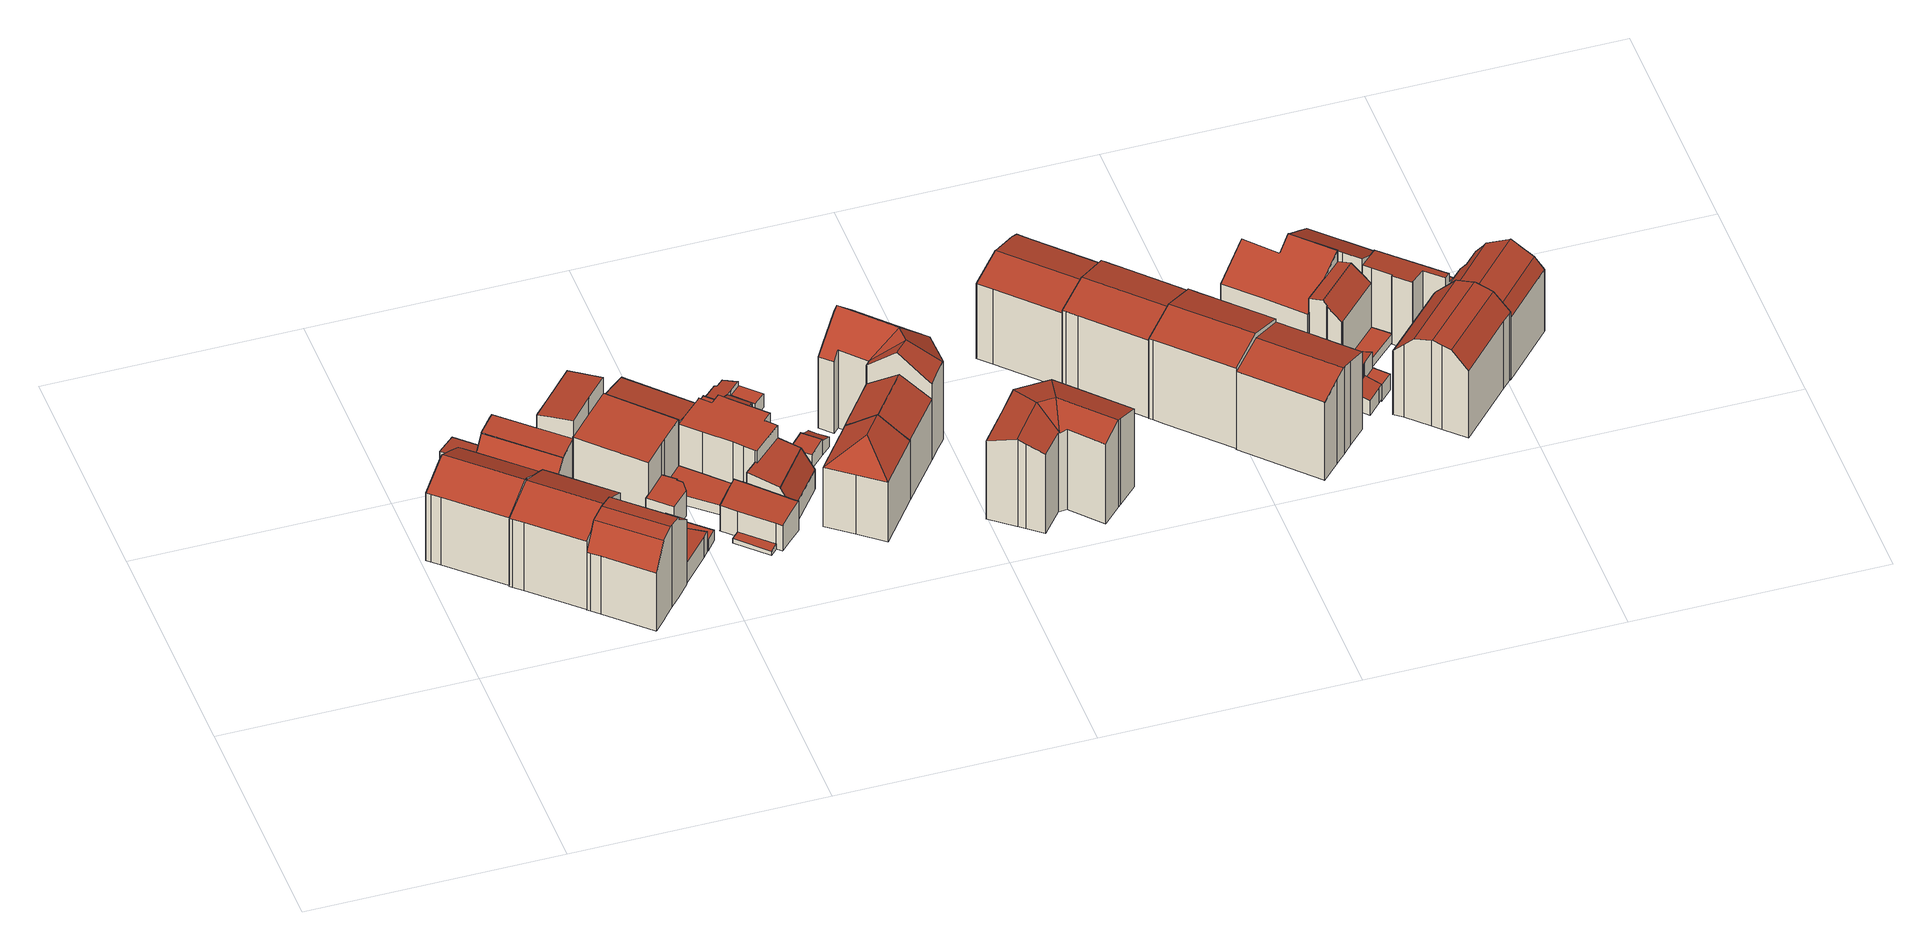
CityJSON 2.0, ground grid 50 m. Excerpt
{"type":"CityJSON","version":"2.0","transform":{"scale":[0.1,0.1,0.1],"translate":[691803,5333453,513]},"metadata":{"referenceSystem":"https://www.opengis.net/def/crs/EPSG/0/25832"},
"CityObjects":{
"building1":{"type":"Building","attributes":{"Gemeindeschluessel":"09162000","HoeheDach":"534.826","HoeheGrund":"515.020","Methode":"1000","NiedrigsteTraufeDesGebaeudes":"531.049","Geometrietyp2DReferenz":"3000","function":"31001_9998","roofType":"3100","measuredHeight":19.81,"storeysAboveGround":4},"geometry":[{"type":"MultiSurface","lod":"2","boundaries":[[[0,1,2,3,4,5,6,7,8,9]],[[10,11,12,13]],[[14,5,4,15]],[[16,9,8,17,18,19]],[[20,21,22,23]],[[17,8,7,24]],[[25,26,27,28,20,23,10,13,19,18,17,24,29,14,15,30]],[[29,6,5,14]],[[30,3,2,25]],[[20,28,27,26,1,0,31,21]],[[13,12,16,19]],[[25,2,1,26]],[[23,22,11,10]],[[24,7,6,29]],[[15,4,3,30]],[[11,22,21,31,0,9,16,12]]],"semantics":{"surfaces":[{"type":"RoofSurface"},{"type":"WallSurface"},{"type":"GroundSurface"}],"values":[0,1,1,1,1,1,2,1,1,1,1,1,1,1,1,0]}}]},
"building2":{"type":"Building","attributes":{"Gemeindeschluessel":"09162000","HoeheDach":"534.310","HoeheGrund":"514.770","Methode":"1000","NiedrigsteTraufeDesGebaeudes":"530.982","Geometrietyp2DReferenz":"3000","function":"31001_9998","roofType":"3100","measuredHeight":19.54,"storeysAboveGround":4},"geometry":[{"type":"MultiSurface","lod":"2","boundaries":[[[32,33,34,35]],[[36,37,38,39]],[[40,41,42,43]],[[44,45,46,47]],[[47,46,37,36]],[[43,42,48,49]],[[50,51,41,40]],[[52,53,45,44]],[[49,48,54,55]],[[35,34,53,52]],[[56,57,51,50]],[[58,59,60,38,37,46,45,53,34,33,54]],[[56,61,62,63,39,38,60,59,58,57]],[[54,33,32,55]],[[42,41,51,57,58,54,48]],[[63,62,61,56,50,40,43,49,55,32,35,52,44,47,36,39]]],"semantics":{"surfaces":[{"type":"WallSurface"},{"type":"RoofSurface"},{"type":"GroundSurface"}],"values":[0,0,0,0,0,0,0,0,0,0,0,1,0,0,1,2]}}]},
"building3":{"type":"Building","attributes":{"Gemeindeschluessel":"09162000","HoeheDach":"520.885","HoeheGrund":"515.140","Methode":"1000","NiedrigsteTraufeDesGebaeudes":"519.976","Geometrietyp2DReferenz":"3000","function":"31001_2000","roofType":"1000","measuredHeight":5.75},"geometry":[{"type":"MultiSurface","lod":"2","boundaries":[[[64,65,66,67]],[[68,66,65,69]],[[70,64,67,71]],[[70,69,65,64]],[[67,66,68,71]],[[71,68,69,70]]],"semantics":{"surfaces":[{"type":"WallSurface"},{"type":"RoofSurface"},{"type":"GroundSurface"}],"values":[0,1,2,0,0,0]}}]},
"building4":{"type":"Building","attributes":{"Gemeindeschluessel":"09162000","HoeheDach":"527.532","HoeheGrund":"514.810","Methode":"2000","NiedrigsteTraufeDesGebaeudes":"522.488","Geometrietyp2DReferenz":"3000","function":"31001_9998","roofType":"2100","measuredHeight":12.72,"storeysAboveGround":2},"geometry":[{"type":"MultiSurface","lod":"2","boundaries":[[[72,73,74,75,76,77,78]],[[79,80,81,82]],[[83,84,79,82,78,77,76,85,86,87]],[[80,88,73,72,81]],[[87,89,90,83]],[[76,75,91,85]],[[82,81,72,78]],[[85,91,92,86]],[[93,90,89,92,91,75,74]],[[88,93,74,73]],[[86,92,89,87]],[[88,80,79,84,83,90,93]]],"semantics":{"surfaces":[{"type":"WallSurface"},{"type":"GroundSurface"},{"type":"RoofSurface"}],"values":[0,0,1,2,0,0,0,0,2,0,0,0]}}]},
"building5":{"type":"Building","attributes":{"Gemeindeschluessel":"09162000","HoeheDach":"534.303","HoeheGrund":"514.710","Methode":"2000","NiedrigsteTraufeDesGebaeudes":"528.528","Geometrietyp2DReferenz":"3000","function":"31001_9998","roofType":"3100","measuredHeight":19.59,"storeysAboveGround":4},"geometry":[{"type":"MultiSurface","lod":"2","boundaries":[[[94,95,96,97,98,99,100,101]],[[102,95,94,103]],[[97,104,105,106,107,108,109,110,111,98]],[[110,109,112,113,59,114,115]],[[116,117,118,119,120,121,122,123,124]],[[125,121,120,126]],[[114,59,113,124,123,127,128,129,130]],[[108,131,132,117,116,112,109]],[[133,122,121,125]],[[124,113,112,116]],[[99,98,111,110,115,100]],[[134,119,118,135]],[[136,104,97,96,95,102]],[[135,118,117,132]],[[101,100,115,114,130,137,138,139]],[[103,94,101,139]],[[127,123,122,133]],[[126,120,119,134]],[[131,108,107,106,105,104,136,102,103,139,138,137,130,129,128,127,133,125,126,134,135,132]],[[99,98,99,100]]],"semantics":{"surfaces":[{"type":"RoofSurface"},{"type":"WallSurface"},{"type":"GroundSurface"}],"values":[0,1,1,0,0,1,1,1,1,1,0,1,1,1,1,1,1,1,2,1]}}]},
"building6":{"type":"Building","attributes":{"Gemeindeschluessel":"09162000","HoeheDach":"519.583","HoeheGrund":"515.430","Methode":"1000","NiedrigsteTraufeDesGebaeudes":"518.966","Geometrietyp2DReferenz":"3000","function":"31001_2000","roofType":"1000","measuredHeight":4.15},"geometry":[{"type":"MultiSurface","lod":"2","boundaries":[[[140,141,142,143]],[[144,145,141,140]],[[146,143,142,147]],[[145,147,142,141]],[[146,144,140,143]],[[146,147,145,144]]],"semantics":{"surfaces":[{"type":"WallSurface"},{"type":"RoofSurface"},{"type":"GroundSurface"}],"values":[0,1,2,0,0,0]}}]},
"building7":{"type":"Building","attributes":{"Gemeindeschluessel":"09162000","HoeheDach":"517.250","HoeheGrund":"514.878","Methode":"2000","NiedrigsteTraufeDesGebaeudes":"516.789","Geometrietyp2DReferenz":"3000","function":"31001_2000","roofType":"1000","measuredHeight":2.37},"geometry":[{"type":"MultiSurface","lod":"2","boundaries":[[[148,149,150,151]],[[152,150,149,153]],[[154,152,153,155]],[[154,151,150,152]],[[153,149,148,155]],[[155,148,151,154]]],"semantics":{"surfaces":[{"type":"RoofSurface"},{"type":"WallSurface"},{"type":"GroundSurface"}],"values":[0,1,2,1,1,1]}}]},
"building8":{"type":"Building","attributes":{"Gemeindeschluessel":"09162000","HoeheDach":"516.770","HoeheGrund":"514.797","Methode":"2000","NiedrigsteTraufeDesGebaeudes":"516.770","Geometrietyp2DReferenz":"3000","function":"31001_2000","roofType":"1000","measuredHeight":1.97},"geometry":[{"type":"MultiSurface","lod":"2","boundaries":[[[156,157,158,159]],[[160,158,157,161]],[[162,156,159,163]],[[163,159,158,160]],[[163,160,161,162]],[[161,157,156,162]]],"semantics":{"surfaces":[{"type":"RoofSurface"},{"type":"WallSurface"},{"type":"GroundSurface"}],"values":[0,1,1,1,2,1]}}]},
"building9":{"type":"Building","attributes":{"Gemeindeschluessel":"09162000","HoeheDach":"531.858","HoeheGrund":"514.890","Methode":"1000","NiedrigsteTraufeDesGebaeudes":"530.562","Geometrietyp2DReferenz":"3000","function":"31001_9998","roofType":"2100","measuredHeight":16.97,"storeysAboveGround":4},"geometry":[{"type":"MultiSurface","lod":"2","boundaries":[[[164,165,166,167]],[[167,166,168,169]],[[170,169,168,171,172,173]],[[167,169,170,173,174,175,176,164]],[[176,177,165,164]],[[175,178,177,176]],[[172,179,178,175,174,173]],[[171,168,166,165,177,178,179,172]]],"semantics":{"surfaces":[{"type":"WallSurface"},{"type":"GroundSurface"},{"type":"RoofSurface"}],"values":[0,0,0,1,0,0,0,2]}}]},
"building10":{"type":"Building","attributes":{"Gemeindeschluessel":"09162000","HoeheDach":"519.729","HoeheGrund":"514.860","Methode":"1000","NiedrigsteTraufeDesGebaeudes":"518.728","Geometrietyp2DReferenz":"3000","function":"31001_9998","roofType":"1000","measuredHeight":4.87,"storeysAboveGround":1},"geometry":[{"type":"MultiSurface","lod":"2","boundaries":[[[180,181,182,183]],[[184,185,186,187]],[[188,189,190,180,183,186,185,191]],[[189,188,192,193]],[[189,193,194,190]],[[182,187,186,183]],[[195,191,185,184]],[[181,194,193,192,195,184,187,182]],[[188,191,195,192]],[[180,190,194,181]]],"semantics":{"surfaces":[{"type":"WallSurface"},{"type":"GroundSurface"},{"type":"RoofSurface"}],"values":[0,0,1,0,0,0,0,2,0,0]}}]},
"building11":{"type":"Building","attributes":{"Gemeindeschluessel":"09162000","HoeheDach":"528.159","HoeheGrund":"514.750","Methode":"1000","NiedrigsteTraufeDesGebaeudes":"528.159","Geometrietyp2DReferenz":"3000","function":"31001_9998","roofType":"1000","measuredHeight":13.41},"geometry":[{"type":"MultiSurface","lod":"2","boundaries":[[[83,196,197,87]],[[198,199,200,201]],[[201,200,202,203]],[[87,197,204,205]],[[206,207,208,209]],[[202,200,199,208,207,204,197,196]],[[205,204,207,206]],[[209,208,199,198]],[[83,87,205,206,209,198,201,203]],[[203,202,196,83]]],"semantics":{"surfaces":[{"type":"WallSurface"},{"type":"RoofSurface"},{"type":"GroundSurface"}],"values":[0,0,0,0,0,1,0,0,2,0]}}]},
"building12":{"type":"Building","attributes":{"Gemeindeschluessel":"09162000","HoeheDach":"520.823","HoeheGrund":"514.823","Methode":"3210","NiedrigsteTraufeDesGebaeudes":"520.823","Geometrietyp2DReferenz":"3000","function":"31001_2000","roofType":"9999","measuredHeight":6},"geometry":[{"type":"MultiSurface","lod":"2","boundaries":[[[210,211,203,212]],[[211,213,201,203]],[[214,215,216,217]],[[218,210,212,219]],[[213,220,221,201]],[[220,214,217,221]],[[215,222,223,216]],[[222,218,219,223]],[[216,223,219,212,203,201,221,217]],[[214,220,213,211,210,218,222,215]]],"semantics":{"surfaces":[{"type":"WallSurface"},{"type":"GroundSurface"},{"type":"RoofSurface"}],"values":[0,0,0,0,0,0,0,0,1,2]}}]},
"building13":{"type":"Building","attributes":{"Gemeindeschluessel":"09162000","HoeheDach":"517.365","HoeheGrund":"514.852","Methode":"2000","NiedrigsteTraufeDesGebaeudes":"517.365","Geometrietyp2DReferenz":"3000","function":"31001_2000","roofType":"1000","measuredHeight":2.51},"geometry":[{"type":"MultiSurface","lod":"2","boundaries":[[[185,224,225,226]],[[191,227,224,185]],[[228,229,227,191]],[[226,225,230,231]],[[231,230,229,228]],[[229,230,225,224,227]],[[231,228,191,185,226]]],"semantics":{"surfaces":[{"type":"WallSurface"},{"type":"RoofSurface"},{"type":"GroundSurface"}],"values":[0,0,0,0,0,1,2]}}]},
"building14":{"type":"Building","attributes":{"Gemeindeschluessel":"09162000","HoeheDach":"527.464","HoeheGrund":"515.210","Methode":"2000","NiedrigsteTraufeDesGebaeudes":"526.119","Geometrietyp2DReferenz":"3000","function":"31001_9998","roofType":"2100","measuredHeight":12.25,"storeysAboveGround":3},"geometry":[{"type":"MultiSurface","lod":"2","boundaries":[[[232,233,234,235,236,237]],[[238,239,240,241,235,234]],[[240,239,242,243]],[[243,237,236,235,241,240]],[[242,239,238,234,233,232]],[[243,242,232,237]]],"semantics":{"surfaces":[{"type":"WallSurface"},{"type":"GroundSurface"},{"type":"RoofSurface"}],"values":[0,0,0,1,2,0]}}]},
"building15":{"type":"Building","attributes":{"Gemeindeschluessel":"09162000","HoeheDach":"517.295","HoeheGrund":"515.040","Methode":"1000","NiedrigsteTraufeDesGebaeudes":"517.295","Geometrietyp2DReferenz":"3000","function":"31001_2000","roofType":"1000","measuredHeight":2.25},"geometry":[{"type":"MultiSurface","lod":"2","boundaries":[[[244,245,246,247]],[[248,249,250,251,252,253]],[[248,253,254,255]],[[247,246,256,257]],[[258,255,254,259,260,261]],[[262,251,250,263,257,256]],[[264,265,266,267,268,269]],[[260,259,254,253,252,251,262,256,246,245,266,265,264]],[[261,260,264,269]],[[249,248,255,258,261,269,268,267,244,247,257,263,250]],[[267,266,245,244]]],"semantics":{"surfaces":[{"type":"WallSurface"},{"type":"RoofSurface"},{"type":"GroundSurface"}],"values":[0,0,0,0,0,0,0,1,0,2,0]}}]},
"building16":{"type":"Building","attributes":{"Gemeindeschluessel":"09162000","HoeheDach":"516.152","HoeheGrund":"514.915","Methode":"2000","NiedrigsteTraufeDesGebaeudes":"515.875","Geometrietyp2DReferenz":"3000","function":"51009_1610","roofType":"1000","measuredHeight":1.24},"geometry":[{"type":"MultiSurface","lod":"2","boundaries":[[[270,271,272,273]],[[274,270,273,275]],[[275,273,272,276]],[[275,276,277,274]],[[276,272,271,277]],[[277,271,270,274]]],"semantics":{"surfaces":[{"type":"RoofSurface"},{"type":"WallSurface"},{"type":"GroundSurface"}],"values":[0,1,1,2,1,1]}}]},
"building17":{"type":"Building","attributes":{"Gemeindeschluessel":"09162000","HoeheDach":"521.992","HoeheGrund":"515.000","Methode":"2000","NiedrigsteTraufeDesGebaeudes":"521.007","Geometrietyp2DReferenz":"3000","function":"31001_2000","roofType":"1000","measuredHeight":6.99},"geometry":[{"type":"MultiSurface","lod":"2","boundaries":[[[278,279,280,281]],[[282,283,284,285,286,287]],[[288,278,281,289,290,291,255,248,292,286,285,284]],[[248,293,294,292]],[[295,296,297,255,291,290]],[[281,280,298,289]],[[278,288,284,283,299,279]],[[292,294,287,286]],[[289,298,295,290]],[[298,280,279,299,283,282,287,294,293,297,296,295]],[[255,297,293,248]]],"semantics":{"surfaces":[{"type":"WallSurface"},{"type":"GroundSurface"},{"type":"RoofSurface"}],"values":[0,0,1,0,0,0,0,0,0,2,0]}}]},
"building18":{"type":"Building","attributes":{"Gemeindeschluessel":"09162000","HoeheDach":"527.235","HoeheGrund":"515.220","Methode":"1000","NiedrigsteTraufeDesGebaeudes":"527.235","Geometrietyp2DReferenz":"3000","function":"31001_9998","roofType":"1000","measuredHeight":12.02,"storeysAboveGround":3},"geometry":[{"type":"MultiSurface","lod":"2","boundaries":[[[300,301,302,303]],[[243,240,304,305,300,303,306,307,308,309,310,311,312,313,314]],[[306,315,316,307]],[[307,316,317,308]],[[310,318,319,311]],[[312,320,321,313]],[[322,321,320,319,318,323,317,316,315,302,301,324,325,326,327]],[[243,327,326,240]],[[240,326,325,304]],[[308,317,323,309]],[[313,321,322,314]],[[305,324,301,300]],[[304,325,324,305]],[[311,319,320,312]],[[309,323,318,310]],[[314,322,327,243]],[[303,302,315,306]]],"semantics":{"surfaces":[{"type":"WallSurface"},{"type":"GroundSurface"},{"type":"RoofSurface"}],"values":[0,1,0,0,0,0,2,0,0,0,0,0,0,0,0,0,0]}}]},
"building19":{"type":"Building","attributes":{"Gemeindeschluessel":"09162000","HoeheDach":"526.365","HoeheGrund":"515.200","Methode":"3100","NiedrigsteTraufeDesGebaeudes":"526.365","Geometrietyp2DReferenz":"3000","function":"31001_2000","roofType":"1000","measuredHeight":11.16},"geometry":[{"type":"MultiSurface","lod":"2","boundaries":[[[328,329,305,300]],[[330,328,300,331]],[[331,300,305,332,333]],[[334,330,331,333]],[[334,335,329,328,330]],[[335,334,333,332]],[[329,335,332,305]]],"semantics":{"surfaces":[{"type":"WallSurface"},{"type":"GroundSurface"},{"type":"RoofSurface"}],"values":[0,0,1,0,2,0,0]}}]},
"building20":{"type":"Building","attributes":{"Gemeindeschluessel":"09162000","HoeheDach":"524.560","HoeheGrund":"515.020","Methode":"2000","NiedrigsteTraufeDesGebaeudes":"519.732","Geometrietyp2DReferenz":"3000","function":"31001_9998","roofType":"1000","measuredHeight":9.54,"storeysAboveGround":1},"geometry":[{"type":"MultiSurface","lod":"2","boundaries":[[[336,337,338,339,340,341]],[[338,337,342,343]],[[344,345,346,347]],[[345,344,348,349,350,343,342]],[[286,351,352,292,340,339,338,343,350,349]],[[352,351,286,353,347,346,354,355,292]],[[353,348,344,347]],[[292,355,341,340]],[[354,346,345,342,337,336,341,355]],[[349,348,353,286]]],"semantics":{"surfaces":[{"type":"WallSurface"},{"type":"GroundSurface"},{"type":"RoofSurface"}],"values":[0,0,0,0,1,0,2,0,2,0]}}]},
"building21":{"type":"Building","attributes":{"Gemeindeschluessel":"09162000","HoeheDach":"519.269","HoeheGrund":"515.270","Methode":"1000","NiedrigsteTraufeDesGebaeudes":"517.752","Geometrietyp2DReferenz":"3000","function":"31001_2000","roofType":"2100","measuredHeight":4},"geometry":[{"type":"MultiSurface","lod":"2","boundaries":[[[356,357,358,359]],[[360,361,362,363]],[[364,365,366,367]],[[368,369,365,364,370,356,359,371,372,373,374,362,361]],[[375,376,373,372]],[[364,367,377,370]],[[358,378,371,359]],[[368,361,360,379]],[[369,368,379,380]],[[381,374,373,376]],[[381,363,362,374]],[[377,357,356,370]],[[375,372,371,378]],[[365,369,380,366]],[[367,366,380,379,360,363,381,376,375,378,358,357,377]]],"semantics":{"surfaces":[{"type":"WallSurface"},{"type":"GroundSurface"},{"type":"RoofSurface"}],"values":[0,0,0,1,0,0,0,0,0,0,0,0,0,0,2]}}]},
"building22":{"type":"Building","attributes":{"Gemeindeschluessel":"09162000","HoeheDach":"521.150","HoeheGrund":"515.140","Methode":"2000","NiedrigsteTraufeDesGebaeudes":"518.380","Geometrietyp2DReferenz":"3000","function":"31001_2000","roofType":"3100","measuredHeight":6.01},"geometry":[{"type":"MultiSurface","lod":"2","boundaries":[[[382,383,384,385,386]],[[387,388,389,390]],[[388,391,392,393,394,395,396,397,398,389]],[[399,400,401,402]],[[403,393,392,404]],[[405,384,383,406,407,402,401]],[[408,409,410,403,404,411,387,390,412,413,414,399,402,407,406]],[[386,385,384,405,396,395]],[[409,408,382,386,395,394,410]],[[396,405,401,400,415,397]],[[387,411,404,392,391,388]],[[410,394,393,403]],[[414,415,400,399]],[[406,383,382,408]],[[389,398,397,415,414,413,412,390]]],"semantics":{"surfaces":[{"type":"RoofSurface"},{"type":"WallSurface"},{"type":"GroundSurface"}],"values":[0,1,0,1,1,1,2,1,1,0,1,1,1,1,1]}}]},
"building23":{"type":"Building","attributes":{"Gemeindeschluessel":"09162000","HoeheDach":"518.450","HoeheGrund":"515.247","Methode":"2000","NiedrigsteTraufeDesGebaeudes":"518.450","Geometrietyp2DReferenz":"3000","function":"31001_2000","roofType":"1000","measuredHeight":3.2},"geometry":[{"type":"MultiSurface","lod":"2","boundaries":[[[416,417,418,419]],[[418,420,421,419]],[[417,422,420,418]],[[416,423,422,417]],[[422,423,421,420]],[[416,419,421,423]]],"semantics":{"surfaces":[{"type":"WallSurface"},{"type":"RoofSurface"},{"type":"GroundSurface"}],"values":[0,0,1,0,0,2]}}]},
"building24":{"type":"Building","attributes":{"Gemeindeschluessel":"09162000","HoeheDach":"518.873","HoeheGrund":"515.010","Methode":"1000","NiedrigsteTraufeDesGebaeudes":"518.186","Geometrietyp2DReferenz":"3000","function":"31001_2000","roofType":"1000","measuredHeight":3.86},"geometry":[{"type":"MultiSurface","lod":"2","boundaries":[[[424,425,426,427,428,429]],[[430,431,432,433]],[[425,424,429,434,430,433]],[[428,435,431,430,434,429]],[[427,426,432,431,435,428]],[[433,432,426,425]]],"semantics":{"surfaces":[{"type":"WallSurface"},{"type":"GroundSurface"},{"type":"RoofSurface"}],"values":[0,0,1,0,2,0]}}]},
"building25":{"type":"Building","attributes":{"Gemeindeschluessel":"09162000","HoeheDach":"533.474","HoeheGrund":"514.880","Methode":"1000","NiedrigsteTraufeDesGebaeudes":"529.001","Geometrietyp2DReferenz":"3000","function":"31001_9998","roofType":"3200","measuredHeight":18.59,"storeysAboveGround":4},"geometry":[{"type":"MultiSurface","lod":"2","boundaries":[[[436,437,438,439,440,441]],[[442,437,436,443]],[[438,437,442,444]],[[443,436,441,445]],[[446,447,445,448]],[[444,442,447,446]],[[444,446,448,440,439,438]],[[448,445,441,440]],[[447,442,443,445]]],"semantics":{"surfaces":[{"type":"WallSurface"},{"type":"RoofSurface"},{"type":"GroundSurface"}],"values":[0,1,0,1,0,0,2,0,1]}}]},
"building26":{"type":"Building","attributes":{"Gemeindeschluessel":"09162000","HoeheDach":"518.486","HoeheGrund":"514.980","Methode":"1000","NiedrigsteTraufeDesGebaeudes":"517.204","Geometrietyp2DReferenz":"3000","function":"31001_2000","roofType":"2100","measuredHeight":3.51},"geometry":[{"type":"MultiSurface","lod":"2","boundaries":[[[449,450,451,433]],[[433,451,452,430]],[[451,450,453,454,455,452]],[[453,450,449,456,457,454]],[[452,455,454,457,458,430]],[[433,430,458,457,456,449]]],"semantics":{"surfaces":[{"type":"WallSurface"},{"type":"RoofSurface"},{"type":"GroundSurface"}],"values":[0,0,1,0,0,2]}}]},
"building27":{"type":"Building","attributes":{"Gemeindeschluessel":"09162000","HoeheDach":"533.322","HoeheGrund":"514.940","Methode":"1000","NiedrigsteTraufeDesGebaeudes":"529.154","Geometrietyp2DReferenz":"3000","function":"31001_1000","roofType":"3100","measuredHeight":18.38,"storeysAboveGround":4},"geometry":[{"type":"MultiSurface","lod":"2","boundaries":[[[459,460,461,462]],[[463,464,461,460,465]],[[466,467,464,463]],[[464,467,468,469,462,461]],[[439,438,466,463,465,440]],[[438,439,440,459,462,469,468]],[[440,465,460,459]],[[468,467,466,438]]],"semantics":{"surfaces":[{"type":"WallSurface"},{"type":"RoofSurface"},{"type":"GroundSurface"}],"values":[0,1,1,0,0,2,0,0]}}]},
"building28":{"type":"Building","attributes":{"Gemeindeschluessel":"09162000","HoeheDach":"538.468","HoeheGrund":"514.750","Methode":"2000","NiedrigsteTraufeDesGebaeudes":"531.745","Geometrietyp2DReferenz":"3000","function":"31001_9998","roofType":"3100","measuredHeight":23.72,"storeysAboveGround":5},"geometry":[{"type":"MultiSurface","lod":"2","boundaries":[[[470,471,472,473,474,475,476,477]],[[478,479,480,481,482,483]],[[484,485,486,487]],[[488,489,490,491]],[[488,492,493,494,495,489]],[[490,496,485,484,497,491]],[[498,499,500,501,502,474,473,472]],[[486,503,504,505,506,487]],[[507,508,509,510,505,504]],[[489,495,494,511,512,513,514,503,486,485,496,490]],[[515,516,481,480,512,511,494,493]],[[474,502,508,513,475]],[[501,500,499,498,517,518,519,483,482,481,516,515,493,492,488,491,497,484,487,506,505,510,509]],[[480,475,513,512]],[[514,513,508,507,504,503]],[[477,476,475,480,479,478]],[[519,518,517,498,472,471,470,477,478,483]],[[509,508,502,501]]],"semantics":{"surfaces":[{"type":"RoofSurface"},{"type":"WallSurface"},{"type":"GroundSurface"}],"values":[0,1,1,1,1,1,1,1,1,0,1,0,2,0,0,0,1,1]}}]},
"building29":{"type":"Building","attributes":{"Gemeindeschluessel":"09162000","HoeheDach":"535.344","HoeheGrund":"514.540","Methode":"1000","NiedrigsteTraufeDesGebaeudes":"533.145","Geometrietyp2DReferenz":"3000","function":"31001_1000","roofType":"3100","measuredHeight":20.8,"storeysAboveGround":5},"geometry":[{"type":"MultiSurface","lod":"2","boundaries":[[[520,521,522,523,524,525]],[[526,527,528,529]],[[529,528,530,531]],[[526,532,533,534,535,527]],[[522,536,537,538,539,540,541,542,523]],[[543,535,534,544,545,546,547]],[[548,538,537,549]],[[541,547,546,550]],[[551,536,522,521]],[[552,530,528,527,535,543,547,540]],[[549,537,536,551]],[[524,553,550,554,555,525]],[[540,547,541]],[[523,542,541,550,553,524]],[[556,544,534,533]],[[545,544,556,557,558,546]],[[554,550,546,558]],[[548,559,560,561,531,530,552,540,539,538]],[[533,532,526,529,531,561,560,559,548,549,551,521,520,525,555,554,558,557,556]]],"semantics":{"surfaces":[{"type":"WallSurface"},{"type":"RoofSurface"},{"type":"GroundSurface"}],"values":[0,0,0,0,1,1,0,1,0,1,0,0,1,1,0,0,0,0,2]}}]},
"building30":{"type":"Building","attributes":{"Gemeindeschluessel":"09162000","HoeheDach":"534.680","HoeheGrund":"514.819","Methode":"2000","NiedrigsteTraufeDesGebaeudes":"532.587","Geometrietyp2DReferenz":"3000","function":"31001_1000","roofType":"3100","measuredHeight":19.86,"storeysAboveGround":5},"geometry":[{"type":"MultiSurface","lod":"2","boundaries":[[[562,563,564,565]],[[566,567,563,562]],[[568,566,562,565,569,570,571,572,573]],[[568,574,575,567,566]],[[565,564,576,569]],[[573,577,574,568]],[[578,579,580,575,574,577]],[[572,578,577,573]],[[580,581,576,564,563,567,575]],[[571,579,578,572]],[[569,576,581,570]],[[570,581,580,579,571]]],"semantics":{"surfaces":[{"type":"WallSurface"},{"type":"GroundSurface"},{"type":"RoofSurface"}],"values":[0,0,1,0,0,0,2,0,2,0,0,0]}}]},
"building31":{"type":"Building","attributes":{"Gemeindeschluessel":"09162000","HoeheDach":"535.304","HoeheGrund":"514.800","Methode":"1000","NiedrigsteTraufeDesGebaeudes":"533.280","Geometrietyp2DReferenz":"3000","function":"31001_9998","roofType":"3100","measuredHeight":20.5,"storeysAboveGround":5},"geometry":[{"type":"MultiSurface","lod":"2","boundaries":[[[582,583,584,585]],[[586,587,584,583,588,589,590]],[[591,592,593,594,571,595,570,596,582,585,597]],[[570,589,588,596]],[[594,598,599,571]],[[592,591,597,587,586,600]],[[592,600,601,593]],[[596,588,583,582]],[[598,601,600,586,590,599]],[[599,590,589,570,595,571]],[[585,584,587,597]],[[593,601,598,594]]],"semantics":{"surfaces":[{"type":"WallSurface"},{"type":"RoofSurface"},{"type":"GroundSurface"}],"values":[0,1,2,0,0,0,0,0,1,0,0,0]}}]},
"building32":{"type":"Building","attributes":{"Gemeindeschluessel":"09162000","HoeheDach":"536.110","HoeheGrund":"514.690","Methode":"1000","NiedrigsteTraufeDesGebaeudes":"533.668","Geometrietyp2DReferenz":"3000","function":"31001_9998","roofType":"3100","measuredHeight":21.42,"storeysAboveGround":5},"geometry":[{"type":"MultiSurface","lod":"2","boundaries":[[[602,603,604,605,606,607,608,609,610,611]],[[609,612,613,610]],[[614,615,613,612,616,617]],[[605,618,619,606]],[[608,616,612,609]],[[604,603,620,621,618,605]],[[619,617,616,608,607,606]],[[603,602,611,615,614,620]],[[618,621,620,614,617,619]],[[610,613,615,611]]],"semantics":{"surfaces":[{"type":"GroundSurface"},{"type":"WallSurface"},{"type":"RoofSurface"}],"values":[0,1,2,1,1,1,1,1,2,1]}}]},
"building33":{"type":"Building","attributes":{"Gemeindeschluessel":"09162000","HoeheDach":"517.429","HoeheGrund":"514.750","Methode":"1000","NiedrigsteTraufeDesGebaeudes":"517.429","Geometrietyp2DReferenz":"3000","function":"51009_1610","roofType":"1000","measuredHeight":2.68},"geometry":[{"type":"MultiSurface","lod":"2","boundaries":[[[622,623,624,625]],[[626,622,625,627]],[[628,624,623,629]],[[625,624,628,627]],[[627,628,629,626]],[[626,629,623,622]]],"semantics":{"surfaces":[{"type":"WallSurface"},{"type":"GroundSurface"},{"type":"RoofSurface"}],"values":[0,1,2,0,0,0]}}]},
"building34":{"type":"Building","attributes":{"Gemeindeschluessel":"09162000","HoeheDach":"517.434","HoeheGrund":"514.770","Methode":"1000","NiedrigsteTraufeDesGebaeudes":"517.434","Geometrietyp2DReferenz":"3000","function":"31001_2000","roofType":"1000","measuredHeight":2.66},"geometry":[{"type":"MultiSurface","lod":"2","boundaries":[[[622,623,630,631]],[[622,631,632,633,625]],[[632,634,635,633]],[[624,635,634,630,623]],[[631,630,634,632]],[[633,635,624,625]],[[625,624,623,622]]],"semantics":{"surfaces":[{"type":"WallSurface"},{"type":"GroundSurface"},{"type":"RoofSurface"}],"values":[0,1,0,2,0,0,0]}}]},
"building35":{"type":"Building","attributes":{"Gemeindeschluessel":"09162000","HoeheDach":"535.201","HoeheGrund":"514.530","Methode":"1000","NiedrigsteTraufeDesGebaeudes":"533.001","Geometrietyp2DReferenz":"3000","function":"31001_9998","roofType":"3100","measuredHeight":20.67,"storeysAboveGround":5},"geometry":[{"type":"MultiSurface","lod":"2","boundaries":[[[636,637,638,639]],[[640,641,642,639,638,643,644,645]],[[646,647,637,636]],[[643,638,637,647,648,649,650,651,652]],[[653,652,651,654,655,656]],[[657,650,649,658]],[[659,660,645,644,643,652,653]],[[640,645,660,661]],[[658,649,648,662]],[[654,651,650,657]],[[663,661,660,659,653,656]],[[636,639,642,641,640,661,663,656,655,654,657,658,662,646]],[[662,648,647,646]]],"semantics":{"surfaces":[{"type":"WallSurface"},{"type":"RoofSurface"},{"type":"GroundSurface"}],"values":[0,0,0,1,0,0,1,0,0,0,0,2,0]}}]},
"building36":{"type":"Building","attributes":{"Gemeindeschluessel":"09162000","HoeheDach":"517.160","HoeheGrund":"514.810","Methode":"1000","NiedrigsteTraufeDesGebaeudes":"517.160","Geometrietyp2DReferenz":"3000","function":"31001_2000","roofType":"1000","measuredHeight":2.35},"geometry":[{"type":"MultiSurface","lod":"2","boundaries":[[[633,664,665,632]],[[633,632,666,667]],[[667,668,664,633]],[[666,669,668,667]],[[668,669,665,664]],[[632,665,669,666]]],"semantics":{"surfaces":[{"type":"WallSurface"},{"type":"GroundSurface"},{"type":"RoofSurface"}],"values":[0,1,0,0,2,0]}}]},
"building37":{"type":"Building","attributes":{"Gemeindeschluessel":"09162000","HoeheDach":"520.610","HoeheGrund":"514.800","Methode":"2000","NiedrigsteTraufeDesGebaeudes":"520.610","Geometrietyp2DReferenz":"3000","function":"51009_1610","roofType":"1000","measuredHeight":5.81},"geometry":[{"type":"MultiSurface","lod":"2","boundaries":[[[670,671,672,673]],[[674,675,676,677]],[[675,672,671,676]],[[676,671,670,677]],[[674,673,672,675]],[[677,670,673,674]]],"semantics":{"surfaces":[{"type":"RoofSurface"},{"type":"GroundSurface"},{"type":"WallSurface"}],"values":[0,1,2,2,2,2]}}]},
"building38":{"type":"Building","attributes":{"Gemeindeschluessel":"09162000","HoeheDach":"518.387","HoeheGrund":"514.780","Methode":"1000","NiedrigsteTraufeDesGebaeudes":"517.905","Geometrietyp2DReferenz":"3000","function":"31001_2000","roofType":"1000","measuredHeight":3.61},"geometry":[{"type":"MultiSurface","lod":"2","boundaries":[[[678,679,680,681]],[[682,683,684,685]],[[686,687,679,678]],[[685,684,687,686]],[[688,689,683,682]],[[684,683,689,680,679,687]],[[686,678,681,688,682,685]],[[681,680,689,688]]],"semantics":{"surfaces":[{"type":"WallSurface"},{"type":"RoofSurface"},{"type":"GroundSurface"}],"values":[0,0,0,0,0,1,2,0]}}]},
"building39":{"type":"Building","attributes":{"Gemeindeschluessel":"09162000","HoeheDach":"517.514","HoeheGrund":"514.486","Methode":"2000","NiedrigsteTraufeDesGebaeudes":"516.937","Geometrietyp2DReferenz":"3000","function":"31001_2000","roofType":"1000","measuredHeight":3.03},"geometry":[{"type":"MultiSurface","lod":"2","boundaries":[[[690,691,692,693]],[[694,695,691,690]],[[693,692,696,697]],[[697,696,698,699]],[[691,695,698,696,692]],[[699,698,695,694]],[[693,697,699,694,690]]],"semantics":{"surfaces":[{"type":"WallSurface"},{"type":"RoofSurface"},{"type":"GroundSurface"}],"values":[0,0,0,0,1,0,2]}}]},
"building40":{"type":"Building","attributes":{"Gemeindeschluessel":"09162000","HoeheDach":"531.349","HoeheGrund":"514.710","Methode":"2000","NiedrigsteTraufeDesGebaeudes":"525.074","Geometrietyp2DReferenz":"3000","function":"31001_9998","roofType":"2100","measuredHeight":16.64,"storeysAboveGround":3},"geometry":[{"type":"MultiSurface","lod":"2","boundaries":[[[700,701,702,703,704,705]],[[706,707,708,709,710,711]],[[712,707,706,711,713,714,704,703,702]],[[709,708,715,701,700,705,716,717,710]],[[713,717,716,714]],[[712,715,708,707]],[[711,710,717,713]],[[714,716,705,704]],[[702,701,715,712]]],"semantics":{"surfaces":[{"type":"WallSurface"},{"type":"GroundSurface"},{"type":"RoofSurface"}],"values":[0,0,1,2,0,0,0,0,0]}}]},
"building41":{"type":"Building","attributes":{"Gemeindeschluessel":"09162000","HoeheDach":"518.166","HoeheGrund":"514.101","Methode":"1000","NiedrigsteTraufeDesGebaeudes":"517.453","Geometrietyp2DReferenz":"3000","function":"51009_1610","roofType":"2100","measuredHeight":4.07},"geometry":[{"type":"MultiSurface","lod":"2","boundaries":[[[718,719,720,721]],[[722,723,724,725]],[[720,719,726,727,728,729,724,723]],[[730,728,727,731]],[[731,727,726,732]],[[732,726,719,718]],[[722,725,733,730,731,732,718,721]],[[721,720,723,722]],[[733,729,728,730]],[[725,724,729,733]]],"semantics":{"surfaces":[{"type":"WallSurface"},{"type":"RoofSurface"},{"type":"GroundSurface"}],"values":[0,0,1,0,0,0,2,0,0,0]}}]},
"building42":{"type":"Building","attributes":{"Gemeindeschluessel":"09162000","HoeheDach":"521.119","HoeheGrund":"514.303","Methode":"2000","NiedrigsteTraufeDesGebaeudes":"518.073","Geometrietyp2DReferenz":"3000","function":"31001_2000","roofType":"2100","measuredHeight":6.82},"geometry":[{"type":"MultiSurface","lod":"2","boundaries":[[[734,735,736,737]],[[738,739,740,741]],[[735,742,738,741,743,744,736]],[[743,745,746,744]],[[735,734,747,742]],[[736,744,746,748,737]],[[749,739,738,742,747]],[[745,740,739,749,748,746]],[[734,737,748,749,747]],[[745,743,741,740]]],"semantics":{"surfaces":[{"type":"WallSurface"},{"type":"GroundSurface"},{"type":"RoofSurface"}],"values":[0,0,1,0,0,0,0,2,2,0]}}]},
"building43":{"type":"Building","attributes":{"Gemeindeschluessel":"09162000","HoeheDach":"517.280","HoeheGrund":"513.502","Methode":"2000","NiedrigsteTraufeDesGebaeudes":"517.280","Geometrietyp2DReferenz":"3000","function":"31001_9998","roofType":"1000","measuredHeight":3.78},"geometry":[{"type":"MultiSurface","lod":"2","boundaries":[[[750,751,752,753]],[[754,755,756,757]],[[753,752,755,754]],[[758,759,760,761]],[[757,756,759,758]],[[760,759,756,755,752,751]],[[750,753,754,757,758,761]],[[761,760,751,750]]],"semantics":{"surfaces":[{"type":"WallSurface"},{"type":"RoofSurface"},{"type":"GroundSurface"}],"values":[0,0,0,0,0,1,2,0]}}]},
"building44":{"type":"Building","attributes":{"Gemeindeschluessel":"09162000","HoeheDach":"529.260","HoeheGrund":"513.866","Methode":"2000","NiedrigsteTraufeDesGebaeudes":"525.918","Geometrietyp2DReferenz":"3000","function":"31001_9998","roofType":"3100","measuredHeight":15.39,"storeysAboveGround":3},"geometry":[{"type":"MultiSurface","lod":"2","boundaries":[[[762,763,764,765,766]],[[764,767,768,769,765]],[[770,768,767,771,772]],[[773,769,768,770]],[[774,775,776,777]],[[778,779,763,762]],[[780,781,775,774]],[[766,765,769,773]],[[777,776,779,778]],[[782,783,781,780]],[[763,779,776,775,781,783,771,767,764]],[[772,771,783,782]],[[770,772,782,780,774,777,778,762,766,773]]],"semantics":{"surfaces":[{"type":"WallSurface"},{"type":"RoofSurface"},{"type":"GroundSurface"}],"values":[0,1,0,0,0,0,0,0,0,0,1,0,2]}}]},
"building45":{"type":"Building","attributes":{"Gemeindeschluessel":"09162000","HoeheDach":"515.570","HoeheGrund":"513.645","Methode":"2000","NiedrigsteTraufeDesGebaeudes":"515.570","Geometrietyp2DReferenz":"3000","function":"31001_2000","roofType":"1000","measuredHeight":1.93},"geometry":[{"type":"MultiSurface","lod":"2","boundaries":[[[784,785,786,787]],[[788,789,790,791]],[[792,785,784,793,794,795,796,788,791,797,798,799]],[[795,800,801,796]],[[791,790,802,797]],[[786,803,804,805,802,790,789,801,800,806,807,787]],[[794,806,800,795]],[[797,802,805,798]],[[784,787,807,793]],[[794,793,807,806]],[[798,805,804,799]],[[785,792,803,786]],[[792,799,804,803]],[[796,801,789,788]]],"semantics":{"surfaces":[{"type":"WallSurface"},{"type":"GroundSurface"},{"type":"RoofSurface"}],"values":[0,0,1,0,0,2,0,0,0,0,0,0,0,0]}}]},
"building46":{"type":"Building","attributes":{"Gemeindeschluessel":"09162000","HoeheDach":"531.121","HoeheGrund":"513.861","Methode":"2000","NiedrigsteTraufeDesGebaeudes":"526.741","Geometrietyp2DReferenz":"3000","function":"31001_1000","roofType":"2100","measuredHeight":17.26,"storeysAboveGround":4},"geometry":[{"type":"MultiSurface","lod":"2","boundaries":[[[808,809,810,811]],[[773,812,813,814]],[[811,810,815,816]],[[770,817,812,773]],[[817,818,819,820,815,810,809,813,812]],[[821,820,819,822]],[[814,813,809,808]],[[822,819,818,772]],[[772,818,817,770]],[[772,770,773,814,808,811,816,821,822]],[[816,815,820,821]]],"semantics":{"surfaces":[{"type":"WallSurface"},{"type":"RoofSurface"},{"type":"GroundSurface"}],"values":[0,0,0,0,1,0,0,0,0,2,0]}}]},
"building47":{"type":"Building","attributes":{"Gemeindeschluessel":"09162000","HoeheDach":"534.120","HoeheGrund":"513.707","Methode":"2000","NiedrigsteTraufeDesGebaeudes":"528.803","Geometrietyp2DReferenz":"3000","function":"31001_9998","roofType":"3100","measuredHeight":20.41,"storeysAboveGround":5},"geometry":[{"type":"MultiSurface","lod":"2","boundaries":[[[823,824,825,826]],[[827,828,829,830]],[[826,825,831,832]],[[833,834,824,823]],[[835,836,837,838,839]],[[840,830,829,841,842]],[[843,844,828,827]],[[845,840,842,846,847]],[[848,849,850,851,852]],[[832,831,850,849]],[[842,841,838,837,853,846]],[[836,848,852,853,837]],[[833,845,847,854,834]],[[829,828,844,839,838,841]],[[835,839,844,843]],[[847,846,853,852,851,854]],[[840,845,833,823,826,832,849,848,836,835,843,827,830]],[[834,854,851,850,831,825,824]]],"semantics":{"surfaces":[{"type":"WallSurface"},{"type":"RoofSurface"},{"type":"GroundSurface"}],"values":[0,0,0,0,0,0,0,0,0,0,1,0,0,1,0,1,2,1]}}]},
"building48":{"type":"Building","attributes":{"Gemeindeschluessel":"09162000","HoeheDach":"514.760","HoeheGrund":"513.403","Methode":"2000","NiedrigsteTraufeDesGebaeudes":"514.760","Geometrietyp2DReferenz":"3000","function":"31001_2000","roofType":"1000","measuredHeight":1.36},"geometry":[{"type":"MultiSurface","lod":"2","boundaries":[[[855,856,857,858]],[[857,856,859,860]],[[859,861,862,860]],[[855,858,862,861]],[[860,862,858,857]],[[861,859,856,855]]],"semantics":{"surfaces":[{"type":"WallSurface"},{"type":"GroundSurface"},{"type":"RoofSurface"}],"values":[0,1,0,2,0,0]}}]},
"building49":{"type":"Building","attributes":{"Gemeindeschluessel":"09162000","HoeheDach":"533.080","HoeheGrund":"513.450","Methode":"2000","NiedrigsteTraufeDesGebaeudes":"516.660","Geometrietyp2DReferenz":"3000","function":"31001_1000","roofType":"3100","measuredHeight":19.63,"storeysAboveGround":4},"geometry":[{"type":"MultiSurface","lod":"2","boundaries":[[[863,864,865,866]],[[866,865,867,868]],[[869,870,871,872,873,874,875,863,866,868,876,877,878,879,880,881,882,883,884,885,886]],[[885,884,887,888,889]],[[890,891,892,893]],[[894,888,887,895,896]],[[871,870,897,898,899,900]],[[897,901,896,895,902,903,898]],[[874,904,905,875]],[[906,907,908,909]],[[878,910,911,879]],[[900,912,906,909]],[[891,913,914,892]],[[915,916,917,913,891,890]],[[877,876,918,893,892,914]],[[869,901,897,870]],[[881,919,920,882]],[[872,871,900,909,908,921]],[[868,867,918,876]],[[884,883,902,895,887]],[[869,886,922,894,896,901]],[[912,916,915,907,906]],[[922,889,888,894]],[[875,905,864,863]],[[883,882,920,903,902]],[[873,923,904,874]],[[878,877,914,913,917,910]],[[916,899,898,903,920,919,924,911,910,917]],[[890,893,918,867,865,864,905,904,923,921,908,907,915]],[[885,889,922,886]],[[872,921,923,873]],[[880,924,919,881]],[[879,911,924,880]],[[900,899,916,912]]],"semantics":{"surfaces":[{"type":"WallSurface"},{"type":"GroundSurface"},{"type":"RoofSurface"}],"values":[0,0,1,0,0,2,0,2,0,0,0,2,2,0,0,0,0,0,0,0,0,0,2,0,0,0,0,2,2,0,0,0,0,0]}}]}
},
"vertices":[
[171,256,218],[173,259,216],[177,264,213],[217,307,181],[120,397,181],[105,411,181],[98,417,180],[80,399,194],[53,369,216],[51,367,218],[11,310,20],[11,310,181],[4,317,181],[4,317,20],[105,411,20],[120,397,20],[45,361,214],[53,369,20],[51,367,20],[45,361,20],[124,206,20],[124,206,181],[26,297,181],[26,297,20],[80,399,20],[177,264,20],[173,259,20],[171,256,20],[140,223,20],[98,417,20],[217,307,20],[140,223,193],
[177,264,18],[177,264,210],[217,307,184],[217,307,18],[311,231,18],[311,231,180],[335,209,180],[335,209,18],[145,187,18],[145,187,180],[129,201,180],[129,201,18],[228,308,18],[228,308,180],[245,292,180],[245,292,18],[124,206,180],[124,206,18],[236,103,18],[236,103,180],[223,313,18],[223,313,180],[173,259,213],[173,259,18],[282,152,18],[282,152,211],[285,156,213],[288,159,211],[318,192,191],[285,156,18],[288,159,18],[318,192,18],
[136,566,21],[136,566,70],[190,515,70],[190,515,21],[153,476,79],[99,526,79],[99,526,21],[153,476,21],
[153,476,109],[165,489,135],[165,489,137],[190,515,144],[190,515,18],[165,489,18],[153,476,18],[264,359,18],[264,359,95],[146,469,95],[146,469,18],[312,410,18],[283,379,18],[196,521,18],[261,461,18],[314,412,18],[283,379,135],[314,412,145],[312,410,145],[196,521,145],[261,461,145],[283,379,137],
[242,97,155],[256,84,155],[336,10,155],[337,9,155],[358,32,207],[357,33,207],[257,125,207],[236,103,155],[256,84,17],[242,97,17],[337,9,17],[358,32,17],[369,45,17],[380,58,17],[383,61,17],[383,61,212],[380,58,213],[369,45,210],[403,83,207],[303,175,207],[282,152,213],[280,150,213],[403,83,201],[428,112,172],[398,140,172],[388,129,183],[366,149,183],[340,173,184],[324,187,184],[318,192,184],[303,175,201],[340,173,17],[366,149,17],[318,192,17],[303,175,17],[288,159,17],[282,152,17],[403,83,17],[428,112,17],[324,187,17],[388,129,17],[398,140,17],[336,10,17],[280,150,17],[257,125,17],[236,103,17],
[196,521,66],[227,554,60],[227,554,24],[196,521,24],[261,461,66],[291,494,60],[261,461,24],[291,494,24],
[335,209,42],[368,246,38],[345,268,38],[311,231,42],[345,268,19],[368,246,19],[311,231,19],[335,209,19],
[373,251,38],[400,280,38],[379,301,38],[351,272,38],[379,301,18],[400,280,18],[373,251,18],[351,272,18],
[401,506,19],[401,506,189],[359,461,189],[359,461,19],[314,412,188],[314,412,19],[281,442,19],[281,442,181],[261,461,176],[261,461,19],[262,463,19],[291,494,19],[350,558,19],[350,558,176],[291,494,176],[262,463,176],
[388,129,19],[388,129,62],[366,149,57],[366,149,19],[450,219,59],[450,219,19],[439,228,19],[439,228,57],[478,168,19],[428,112,19],[398,140,19],[490,182,19],[478,168,67],[428,112,67],[398,140,62],[490,182,67],
[312,410,152],[314,412,152],[465,351,18],[465,351,152],[457,343,152],[457,343,18],[418,300,152],[418,300,18],[359,461,152],[359,461,18],[401,506,18],[401,506,152],[506,395,152],[506,395,18],
[410,291,78],[418,300,78],[410,291,18],[457,343,78],[478,321,78],[487,312,78],[487,312,18],[478,321,18],[451,252,78],[451,252,18],[480,323,78],[480,323,18],[485,287,78],[485,287,18],
[450,219,44],[472,243,44],[472,243,19],[490,182,44],[492,184,19],[492,184,44],[511,207,44],[511,207,19],
[401,506,145],[440,546,134],[452,559,131],[452,559,22],[440,546,22],[401,506,22],[453,559,131],[560,447,131],[560,447,22],[453,559,22],[506,395,145],[506,395,22],
[506,395,20],[506,395,43],[540,361,43],[540,361,20],[572,278,20],[592,297,20],[597,302,20],[597,302,43],[592,297,43],[572,278,43],[555,259,43],[555,259,20],[583,317,43],[583,317,20],[503,303,20],[503,303,43],[480,323,43],[480,323,20],[597,303,43],[597,303,20],[457,343,43],[461,346,43],[465,351,43],[465,351,20],[461,346,20],[457,343,20],
[596,136,29],[609,150,32],[554,203,31],[541,191,29],[596,136,19],[541,191,19],[554,203,19],[609,150,19],
[618,141,20],[618,141,80],[609,150,80],[609,150,20],[661,187,90],[663,185,90],[663,185,20],[661,187,20],[656,191,20],[656,191,90],[641,164,20],[554,203,20],[529,228,20],[529,229,20],[590,260,20],[572,278,90],[590,260,90],[529,228,80],[529,229,80],[555,259,86],[554,203,80],[641,164,85],
[594,443,22],[594,443,142],[598,447,142],[598,447,22],[562,450,22],[581,430,22],[610,435,22],[671,371,22],[655,355,22],[673,335,22],[617,281,22],[614,283,22],[597,302,22],[583,317,22],[540,361,22],[610,435,142],[671,371,142],[655,355,142],[617,281,142],[614,283,142],[597,302,142],[583,317,142],[540,361,142],[673,335,142],[581,430,142],[562,450,142],[560,447,142],[506,395,142],
[594,443,134],[581,430,134],[575,462,134],[575,462,22],[562,449,22],[573,460,22],[573,460,134],[562,449,134],
[616,281,115],[617,281,115],[617,281,20],[616,281,20],[614,283,20],[614,283,115],[673,335,113],[673,335,20],[706,301,107],[706,301,108],[637,211,108],[637,211,107],[726,282,67],[726,282,20],[706,301,20],[637,211,20],[595,254,20],[656,191,67],[595,254,115],[590,260,116],
[567,509,23],[567,509,52],[558,519,48],[558,519,23],[672,555,63],[672,555,23],[649,579,23],[649,579,53],[573,460,23],[575,462,23],[575,462,63],[573,460,63],[651,535,23],[642,527,23],[545,487,23],[572,534,23],[582,523,23],[631,570,23],[636,567,23],[582,523,52],[631,570,52],[545,487,52],[572,534,48],[651,535,63],[642,527,63],[636,567,53],
[641,438,54],[682,478,54],[674,486,54],[646,460,54],[633,447,54],[594,443,21],[594,443,61],[575,462,61],[575,462,21],[597,446,64],[598,447,64],[610,435,64],[631,448,74],[633,447,74],[646,460,81],[611,496,81],[579,466,64],[677,491,21],[677,491,64],[673,487,66],[673,487,21],[610,435,21],[598,447,21],[674,486,66],[682,478,21],[674,486,21],[641,438,21],[633,447,21],[631,448,21],[597,446,21],[579,466,21],[611,496,21],[642,527,21],[642,527,64],
[685,498,22],[685,498,54],[651,535,54],[651,535,22],[672,555,54],[672,555,22],[708,519,54],[708,519,22],
[707,366,20],[739,337,20],[739,337,52],[707,366,52],[707,367,52],[707,367,20],[736,393,20],[736,393,59],[767,364,59],[767,364,20],[716,375,20],[716,375,54],
[830,239,205],[879,201,160],[879,201,19],[830,239,19],[781,277,19],[781,277,160],[806,106,160],[795,194,205],[806,106,19],[708,182,160],[757,144,19],[757,144,160],[708,182,19],
[786,383,20],[786,383,43],[767,364,55],[736,393,55],[768,401,42],[757,413,42],[756,412,42],[768,401,20],[757,413,20],[756,412,20],
[841,356,19],[841,356,162],[852,370,162],[852,370,19],[830,239,203],[901,332,203],[781,277,162],[879,201,162],[951,293,162],[951,293,19],[901,332,19],
[932,308,218],[947,296,203],[951,293,199],[971,320,203],[985,337,205],[924,360,255],[903,339,255],[898,334,255],[852,370,206],[861,382,204],[861,383,204],[861,383,18],[861,382,18],[852,370,18],[828,483,18],[828,483,246],[833,487,252],[833,487,18],[807,417,18],[807,417,188],[784,440,187],[784,440,18],[817,428,18],[818,429,18],[818,429,203],[817,428,203],[796,451,203],[796,451,18],[951,293,18],[971,320,18],[985,337,18],[987,341,18],[987,341,203],[835,489,255],[874,527,203],[874,527,18],[835,489,18],[938,460,203],[985,411,203],[985,411,18],[938,460,18],[860,384,203],[861,384,203],[923,397,255],[899,422,255],[860,384,18],[861,384,18],[947,296,18],[932,308,18],[898,334,18],
[1039,77,15],[1040,77,15],[1040,77,223],[1039,77,223],[993,114,201],[993,114,15],[1227,69,15],[1227,69,223],[1192,34,205],[1192,34,15],[1139,93,206],[1139,93,15],[1228,70,15],[1233,74,15],[1233,74,221],[1228,70,223],[1052,67,217],[1082,43,203],[1122,92,202],[1123,92,202],[1124,92,202],[1104,161,223],[1083,134,223],[1162,140,223],[1272,113,201],[1200,189,201],[1157,235,201],[1141,163,223],[1122,92,15],[1082,43,15],[1083,231,201],[1052,67,15],[1125,92,202],[1042,177,201],[1083,231,15],[1042,177,15],[1272,113,15],[1200,189,15],[1157,235,15],[1123,92,15],[1124,92,15],[1125,92,15],
[1223,635,18],[1223,635,196],[1242,615,196],[1242,615,18],[1212,628,18],[1212,628,199],[1165,582,18],[1342,511,18],[1288,459,18],[1233,405,18],[1135,506,18],[1112,529,18],[1165,582,217],[1166,582,217],[1342,511,196],[1112,529,197],[1135,506,197],[1233,405,197],[1287,458,217],[1288,459,216],
[1347,507,18],[1347,507,203],[1363,490,203],[1363,490,18],[1409,332,223],[1464,385,203],[1342,512,203],[1288,459,223],[1287,458,223],[1409,332,18],[1354,279,18],[1255,382,18],[1238,400,18],[1287,458,18],[1342,512,18],[1464,385,18],[1238,400,203],[1233,405,203],[1354,279,203],[1255,382,203],
[1532,206,17],[1477,153,17],[1377,256,17],[1360,274,17],[1354,279,17],[1409,332,17],[1464,385,17],[1470,379,17],[1486,362,17],[1587,259,17],[1470,379,207],[1486,362,207],[1532,206,231],[1587,259,207],[1464,385,207],[1409,332,231],[1360,274,207],[1354,279,207],[1477,153,207],[1377,256,207],
[1446,455,18],[1446,455,44],[1490,410,44],[1490,410,18],[1427,437,18],[1471,392,18],[1471,392,44],[1427,437,44],
[1489,498,44],[1489,498,18],[1534,452,18],[1496,416,18],[1534,452,44],[1496,416,44],
[1674,98,15],[1674,98,214],[1658,81,221],[1658,81,15],[1637,60,15],[1649,72,15],[1655,78,15],[1655,78,222],[1649,72,220],[1637,60,215],[1708,133,15],[1708,133,200],[1705,136,200],[1670,172,200],[1640,204,200],[1587,259,200],[1532,206,222],[1477,153,200],[1587,259,15],[1532,206,15],[1477,153,15],[1640,204,15],[1670,172,15],[1600,25,200],[1601,23,200],[1601,23,15],[1705,136,15],[1600,25,15],
[1496,416,42],[1534,452,42],[1563,422,18],[1525,385,18],[1525,385,42],[1563,422,42],
[1670,172,76],[1692,193,76],[1662,225,76],[1640,204,76],[1640,204,18],[1662,225,18],[1692,193,18],[1670,172,18],
[1676,345,18],[1676,345,54],[1679,348,54],[1679,348,18],[1703,318,18],[1703,318,49],[1641,258,49],[1641,258,18],[1615,286,18],[1615,286,54],[1705,321,18],[1705,321,49],
[1715,198,15],[1715,198,39],[1690,222,39],[1690,222,15],[1735,219,15],[1735,219,43],[1718,251,45],[1718,251,15],[1743,228,45],[1743,228,15],
[1691,496,183],[1759,427,183],[1759,427,17],[1691,496,17],[1690,498,17],[1690,498,183],[1610,415,17],[1676,345,17],[1676,345,121],[1610,415,121],[1554,472,122],[1554,472,17],[1679,348,17],[1612,529,17],[1665,472,17],[1679,348,123],[1665,472,164],[1612,529,165],
[1760,195,11],[1760,195,45],[1735,169,45],[1735,169,11],[1712,194,11],[1712,194,51],[1715,198,52],[1715,198,11],[1769,205,45],[1745,231,52],[1743,228,52],[1735,219,52],[1743,228,11],[1745,231,11],[1769,205,11],[1735,219,11],
[1745,231,81],[1745,231,13],[1768,255,13],[1768,255,81],[1718,251,13],[1718,251,56],[1715,253,51],[1715,253,13],[1743,228,13],[1741,280,13],[1743,281,13],[1741,280,51],[1743,281,51],[1743,228,81],[1754,269,75],[1727,242,75],
[1745,231,5],[1745,231,43],[1768,255,43],[1768,255,5],[1769,256,5],[1769,256,43],[1770,255,43],[1770,255,5],[1793,230,5],[1793,230,43],[1769,205,43],[1769,205,5],
[1705,321,9],[1705,321,155],[1699,327,163],[1679,348,156],[1679,348,9],[1779,408,163],[1766,420,159],[1759,427,156],[1766,420,9],[1794,393,145],[1794,393,9],[1759,427,9],[1725,297,9],[1725,297,129],[1724,296,129],[1724,296,9],[1703,318,9],[1703,318,155],[1726,298,9],[1726,298,129],[1807,380,9],[1807,380,129],
[1741,280,6],[1743,281,6],[1743,281,26],[1741,280,26],[1835,349,6],[1835,349,26],[1766,283,26],[1766,283,6],[1768,255,6],[1725,297,6],[1726,298,6],[1807,380,6],[1837,351,6],[1777,272,6],[1765,260,6],[1769,256,6],[1807,380,26],[1837,351,26],[1777,272,26],[1768,255,26],[1769,256,26],[1765,260,26],[1726,298,26],[1725,297,26],
[1721,530,9],[1721,530,154],[1742,550,137],[1742,550,9],[1759,427,181],[1690,498,181],[1690,498,9],[1842,448,138],[1842,448,9],[1766,420,181],[1794,393,181],[1817,420,160],[1827,431,151],[1827,431,9],[1817,420,9],
[1776,163,7],[1776,163,158],[1877,269,158],[1877,269,7],[1985,167,7],[1985,167,166],[1885,60,165],[1885,60,7],[1894,287,158],[1894,287,7],[1792,150,7],[1792,150,179],[2007,189,7],[1957,236,7],[1957,236,211],[1982,213,202],[2007,189,166],[1847,97,7],[1860,85,202],[1847,97,207],[2002,184,7],[2002,184,165],[1832,112,7],[1834,110,211],[1832,112,210],[1952,240,7],[1899,291,7],[1899,291,158],[1929,263,202],[1952,240,210],[1955,238,211],[1807,135,202],
[1880,494,18],[1880,494,4],[1859,468,4],[1859,468,18],[1917,460,4],[1896,436,4],[1917,460,18],[1896,436,18],
[1807,380,4],[1807,380,166],[1794,393,166],[1794,393,4],[1817,420,159],[1817,420,4],[1957,236,4],[1952,240,4],[1899,291,4],[1866,323,4],[1864,320,4],[1835,349,4],[1837,351,4],[1827,431,4],[1842,448,4],[1950,344,4],[1970,365,4],[1979,356,4],[2005,384,4],[2017,374,4],[2054,341,4],[2068,329,4],[2106,296,4],[2007,189,4],[2068,329,192],[2091,309,175],[2106,296,150],[1939,334,155],[1939,334,133],[1832,437,133],[1832,437,155],[1993,203,175],[2056,339,201],[1959,234,201],[1952,240,196],[1925,266,175],[1899,291,131],[1899,291,37],[1957,236,199],[2054,341,199],[2021,370,175],[1835,349,166],[1837,351,166],[1895,352,37],[1895,352,158],[1867,322,166],[1867,322,37],[1950,344,132],[1970,365,132],[1928,321,37],[1950,345,133],[1842,448,133],[1928,321,158],[1928,321,131],[1950,345,131],[1827,431,156],[2005,384,148],[2017,374,167],[1866,323,166],[2007,189,150],[1864,320,166],[1979,356,148]
]}
